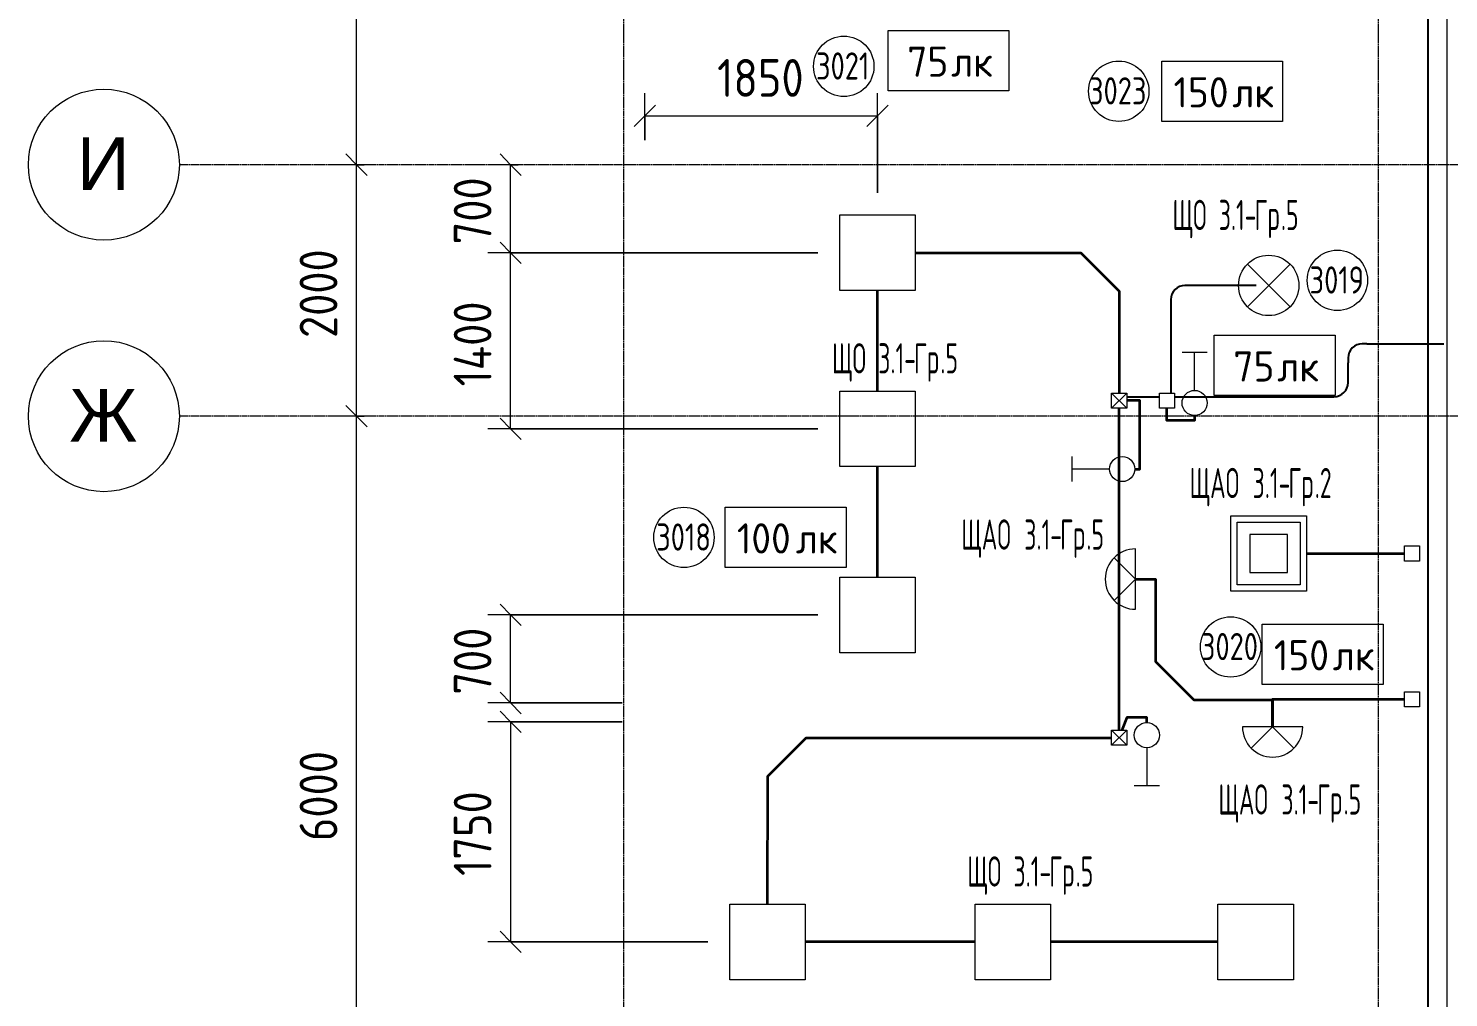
# Model space of a CAD drawing. Header units: millimetres. Extents: x -4730 to 98194, y -4296 to 93388.
# Drawn here: x -4730 to 6559, y 30378 to 38084 of the extents above; entities that cross this region are included whole.
import ezdxf

# ---------------------------------------------------------------- set-up
doc = ezdxf.new("R2010")
doc.units = ezdxf.units.MM
doc.linetypes.add('Линия сетки', pattern=[22.225, 12.7, -3.175, 3.175, -3.175])
for name, color, linetype, lineweight, true_color in [('Кабельные лотки', 5, 'Continuous', 25, 0x0000ff), ('Короба', 7, 'Continuous', 25, 0x008000), ('Соединительные детали коробов', 7, 'Continuous', 25, 0x008000), ('Типовые аннотации', 5, 'Continuous', 18, 0x0000ff)]:
    doc.layers.add(name, color=color, linetype=linetype, lineweight=lineweight, true_color=true_color)
for name, color, linetype, lineweight in [('Марки помещений', 7, 'Continuous', 9), ('Марки силовых электроприборов', 7, 'Continuous', 9), ('Осевая линия', 7, 'Continuous', 18), ('Оси', 7, 'Continuous', 9), ('Провода', 7, 'Continuous', 35), ('Размеры', 7, 'Continuous', 9), ('Размеры-120', 7, 'Continuous', 9)]:
    doc.layers.add(name, color=color, linetype=linetype, lineweight=lineweight)
doc.styles.add('Arial_1', font='arial.ttf', dxfattribs={"height": 420})
doc.styles.add('GOST Common', font='GOST_Common.ttf', dxfattribs={"width": 0.6, "height": 240})
doc.styles.add('GOST Common_1', font='GOST_Common.ttf', dxfattribs={"width": 0.9, "height": 300})
doc.styles.add('GOST Common_2', font='GOST_Common.ttf', dxfattribs={"width": 0.8, "height": 216})
doc.styles.add('GOST Common_3', font='GOST_Common.ttf', dxfattribs={"height": 240})
doc.dimstyles.new('ADSK_Проверочный', dxfattribs={"dimscale": 304.8, "dimtxt": 301.714499, "dimasz": 0.556693, "dimexe": 0.590551, "dimexo": 0.590551, "dimgap": 0.19685, "dimtad": 1, "dimdec": 3, "dimrnd": 0.001, "dimdsep": 46, "dimtxsty": 'GOST Common_1', "dimblk1": 'OBLIQUE', "dimblk2": 'OBLIQUE', "dimsah": 1, "dimcen": 0.09, "dimazin": 0, "dimtfac": 1, "dimtdec": 4, "dimtix": 1, "dimtmove": 0, "dimatfit": 3, "dimfxl": 1, "dimtvp": 1, "dimtolj": 1, "dimtzin": 0, "dimarcsym": 2})

# ---------------------------------------------------------------- blocks, each defined once
blk = doc.blocks.new('M_Короб_ отвод - Плоский торец - ПВХ - Стандартная-2386742-3-й этаж')
at = {"layer": 'Соединительные детали коробов'}
for p, q in [((0, 111.95), (0, 150.05)), ((-150.05, 0), (-111.95, 0))]:
    blk.add_line(p, q, dxfattribs=at)
blk.add_arc((-111.95, 111.95), 111.95, 270, 0, dxfattribs=at)
blk = doc.blocks.new('Ось сетки - Заголовок сетки - Окружность 5 мм-1145995-3-й этаж')
at = {"layer": 'Оси'}
blk.add_circle((0, 0), 5, dxfattribs=at)
blk = doc.blocks.new('DIMBLOCK30-3-й этаж')
at = {"layer": 'Размеры-120'}
for p, q in [((-2062, 35000), (-2302, 35000)), ((-2122, 35000), (-2207, 35085)), ((-2122, 29000), (-2122, 35000)), ((-2122, 35000), (-2037, 34915)), ((-2122, 35000), (-2062, 35000)), ((-2122, 29000), (-2207, 29085)), ((-2062, 29000), (-2302, 29000)), ((-2122, 29000), (-2037, 28915)), ((-2122, 29000), (-2062, 29000))]:
    blk.add_line(p, q, dxfattribs=at)
at = {"layer": 'Размеры-120', "color": 0, "insert": (-2574, 31622), "char_height": 300, "width": 908.21, "attachment_point": 1, "rotation": 90, "line_spacing_factor": 1.022761, "style": 'GOST Common_1'}
blk.add_mtext('6000', dxfattribs=at)
blk = doc.blocks.new('_Oblique')
at = {"color": 0, "linetype": 'ByBlock', "lineweight": -2}
blk.add_line((-0.5, -0.5), (0.5, 0.5), dxfattribs=at)
blk = doc.blocks.new('DIMBLOCK31-3-й этаж')
at = {"layer": 'Размеры-120'}
for p, q in [((-2122, 37000), (-2207, 37085)), ((-2062, 37000), (-2302, 37000)), ((-2122, 35000), (-2122, 37000)), ((-2122, 37000), (-2037, 36915)), ((-2122, 37000), (-2062, 37000)), ((-2062, 35000), (-2302, 35000)), ((-2122, 35000), (-2207, 35085)), ((-2122, 35000), (-2037, 34915)), ((-2122, 35000), (-2062, 35000))]:
    blk.add_line(p, q, dxfattribs=at)
at = {"layer": 'Размеры-120', "color": 0, "insert": (-2574, 35622), "char_height": 300, "width": 908.21, "attachment_point": 1, "rotation": 90, "line_spacing_factor": 1.022761, "style": 'GOST Common_1'}
blk.add_mtext('2000', dxfattribs=at)
blk = doc.blocks.new('DIMBLOCK32-3-й этаж')
at = {"layer": 'Размеры-120'}
for p, q in [((-2122, 43000), (-2207, 43085)), ((-2062, 43000), (-2302, 43000)), ((-2122, 37000), (-2122, 43000)), ((-2122, 43000), (-2037, 42915)), ((-2122, 43000), (-2062, 43000)), ((-2122, 37000), (-2207, 37085)), ((-2062, 37000), (-2302, 37000)), ((-2122, 37000), (-2037, 36915)), ((-2122, 37000), (-2062, 37000))]:
    blk.add_line(p, q, dxfattribs=at)
at = {"layer": 'Размеры-120', "color": 0, "insert": (-2574, 39622), "char_height": 300, "width": 908.21, "attachment_point": 1, "rotation": 90, "line_spacing_factor": 1.022761, "style": 'GOST Common_1'}
blk.add_mtext('6000', dxfattribs=at)
blk = doc.blocks.new('DIMBLOCK77-3-й этаж')
at = {"layer": 'Размеры-120'}
for p, q in [((170, 37195), (170, 37568)), ((2020, 36777), (2020, 37568)), ((170, 37388), (85, 37303)), ((170, 37388), (255, 37473)), ((170, 37388), (2020, 37388)), ((170, 37388), (170, 37195)), ((2020, 37388), (1935, 37303)), ((2020, 37388), (2105, 37473)), ((2020, 37388), (2020, 36777))]:
    blk.add_line(p, q, dxfattribs=at)
at = {"layer": 'Размеры-120', "color": 0, "insert": (745, 37840), "char_height": 300, "width": 840.71, "attachment_point": 1, "line_spacing_factor": 1.022761, "style": 'GOST Common_1'}
blk.add_mtext('1850', dxfattribs=at)
blk = doc.blocks.new('DIMBLOCK78-3-й этаж')
at = {"layer": 'Размеры-120'}
for p, q in [((-897, 37000), (-981, 37085)), ((-837, 37000), (-1077, 37000)), ((-897, 36300), (-897, 37000)), ((-897, 37000), (-812, 36915)), ((-897, 37000), (-837, 37000)), ((-897, 36300), (-981, 36385)), ((1545, 36300), (-1077, 36300)), ((-897, 36300), (-812, 36215)), ((-897, 36300), (1545, 36300))]:
    blk.add_line(p, q, dxfattribs=at)
at = {"layer": 'Размеры-120', "color": 0, "insert": (-1349, 36366), "char_height": 300, "width": 681.16, "attachment_point": 1, "rotation": 90, "line_spacing_factor": 1.022761, "style": 'GOST Common_1'}
blk.add_mtext('700', dxfattribs=at)
blk = doc.blocks.new('DIMBLOCK79-3-й этаж')
at = {"layer": 'Размеры-120'}
for p, q in [((1545, 33420), (-1077, 33420)), ((-897, 33420), (-981, 33505)), ((-897, 32720), (-897, 33420)), ((-897, 33420), (-812, 33335)), ((-897, 33420), (1545, 33420)), ((-897, 32720), (-981, 32805)), ((-10, 32720), (-1077, 32720)), ((-897, 32720), (-812, 32635)), ((-897, 32720), (-10, 32720))]:
    blk.add_line(p, q, dxfattribs=at)
at = {"layer": 'Размеры-120', "color": 0, "insert": (-1349, 32786), "char_height": 300, "width": 681.16, "attachment_point": 1, "rotation": 90, "line_spacing_factor": 1.022761, "style": 'GOST Common_1'}
blk.add_mtext('700', dxfattribs=at)
blk = doc.blocks.new('DIMBLOCK80-3-й этаж')
at = {"layer": 'Размеры-120'}
for p, q in [((-897, 36300), (-981, 36385)), ((1545, 36300), (-1077, 36300)), ((-897, 34900), (-897, 36300)), ((-897, 36300), (-812, 36215)), ((-897, 36300), (1545, 36300)), ((1545, 34900), (-1077, 34900)), ((-897, 34900), (-981, 34985)), ((-897, 34900), (-812, 34815)), ((-897, 34900), (1545, 34900))]:
    blk.add_line(p, q, dxfattribs=at)
at = {"layer": 'Размеры-120', "color": 0, "insert": (-1349, 35237), "char_height": 300, "width": 871.39, "attachment_point": 1, "rotation": 90, "line_spacing_factor": 1.022761, "style": 'GOST Common_1'}
blk.add_mtext('1400', dxfattribs=at)
blk = doc.blocks.new('DIMBLOCK81-3-й этаж')
at = {"layer": 'Размеры-120'}
for p, q in [((-897, 32570), (-981, 32655)), ((-10, 32570), (-1077, 32570)), ((-897, 32570), (-897, 30820)), ((-897, 32570), (-812, 32485)), ((-897, 32570), (-10, 32570)), ((670, 30820), (-1077, 30820)), ((-897, 30820), (-981, 30905)), ((-897, 30820), (-812, 30735)), ((-897, 30820), (670, 30820))]:
    blk.add_line(p, q, dxfattribs=at)
at = {"layer": 'Размеры-120', "color": 0, "insert": (-1349, 31345), "char_height": 300, "width": 840.71, "attachment_point": 1, "rotation": 90, "line_spacing_factor": 1.022761, "style": 'GOST Common_1'}
blk.add_mtext('1750', dxfattribs=at)
blk = doc.blocks.new('ADSK_Марка_Помещение_1_ГОСТ21-501-2011 - Номер-85995-3-й этаж')
at = {"layer": 'Марки помещений'}
blk.add_circle((0, 0), 2, dxfattribs=at)
blk = doc.blocks.new('Морка помещения_освещённость_ - Морка помещения_освещённость_-1484368-3-й этаж')
at = {"layer": 'Марки помещений', "color": 190, "true_color": 0x8000ff}
for p, q in [((-4, 0), (-4, 4)), ((-4, 4), (4, 4)), ((4, 4), (4, 0)), ((4, 0), (-4, 0))]:
    blk.add_line(p, q, dxfattribs=at)

msp = doc.modelspace()

# ---------------------------------------------------------------- linework, layer by layer
at = {"layer": 'Кабельные лотки'}
msp.add_line((6395.0021, 43288.1437), (6395.0021, 8775), dxfattribs=at)
at = {"layer": 'Короба'}
for p, q in [((5029.0375, 36040), (4501.5183, 36040)), ((4351.4683, 35889.95), (4351.4683, 35184.0288)), ((5910.0183, 35575.5288), (6519.9683, 35575.5288)), ((5759.9683, 35305.5788), (5759.9683, 35425.4788)), ((3999.9683, 35155.5288), (4259.9683, 35155.5288)), ((4379.9683, 35155.5288), (5609.9183, 35155.5288))]:
    msp.add_line(p, q, dxfattribs=at)
at = {"layer": 'Осевая линия'}
msp.add_line((6545.0021, 43288.1437), (6545.0021, 8775), dxfattribs=at)
at = {"layer": 'Оси', "linetype": 'Линия сетки'}
for p, q in [((0, 93388.3703), (0, -3096.3487)), ((6000, 93388.3703), (6000, -3096.3487)), ((98194.2682, 37000), (-3530.0173, 37000)), ((98194.2682, 35000), (-3530.0173, 35000))]:
    msp.add_line(p, q, dxfattribs=at)
at = {"layer": 'Провода'}
for p, q in [((2020.4851, 35200), (2020.4851, 36000)), ((3939.9682, 32504.0288), (3939.9682, 35064.0288)), ((2020.4589, 33720), (2020.4589, 34600)), ((5429.0375, 33908.6732), (6208.903, 33908.6726)), ((2795, 30820), (1445, 30820)), ((4725, 30820), (3395, 30820))]:
    msp.add_line(p, q, dxfattribs=at)
at = {"layer": 'Провода', "flags": 128}
for points in [[(2320, 36300), (3635.1635, 36300), (3939.9647, 35995.2), (3939.9681, 35184.0288)], [(4064.3567, 34580), (4105, 34580), (4105, 35124.0308), (3999.9683, 35124.0295)], [(4540, 35005.6433), (4540, 34965), (4319.9635, 34965), (4319.9665, 35064.0288)], [(4070, 33705), (4230, 33705), (4230, 33049.8), (4534.8, 32745), (5160, 32745), (5160, 32529.9999)], [(5160, 32529.9999), (5160, 32749.9999), (6208.903, 32749.9999)], [(4160, 32564.3567), (4160, 32605), (4000, 32605), (3962.3444, 32504.0288)], [(1145.4182, 31120), (1146.8391, 32139.2311), (1452.064, 32444.0306), (3879.9683, 32444.0288)]]:
    msp.add_lwpolyline(points, dxfattribs=at)
at = {"layer": 'Типовые аннотации'}
for p, q in [((1720, 36600), (2320, 36600)), ((1720, 36000), (1720, 36600)), ((2320, 36600), (2320, 36000)), ((5129.0375, 36040), (4959.3319, 36209.7056)), ((5129.0375, 36040), (5298.7432, 36209.7056)), ((5129.0375, 36040), (4959.3319, 35870.2944)), ((5129.0375, 36040), (5298.7432, 35870.2944)), ((2320, 36000), (1720, 36000)), ((4640, 35505.6433), (4440, 35505.6433)), ((4540, 35205.6433), (4540, 35505.6433)), ((1720, 35200), (2320, 35200)), ((1720, 34600), (1720, 35200)), ((2320, 35200), (2320, 34600)), ((3564.3567, 34680), (3564.3567, 34480)), ((2320, 34600), (1720, 34600)), ((3864.3567, 34580), (3564.3567, 34580)), ((1720, 33720), (2320, 33720)), ((1720, 33120), (1720, 33720)), ((2320, 33720), (2320, 33120)), ((2320, 33120), (1720, 33120)), ((4160, 32364.3567), (4160, 32064.3567)), ((4060, 32064.3567), (4260, 32064.3567)), ((845, 31120), (1445, 31120)), ((845, 30520), (845, 31120)), ((1445, 31120), (1445, 30520)), ((2795, 31120), (3395, 31120)), ((2795, 30520), (2795, 31120)), ((3395, 31120), (3395, 30520)), ((4725, 31120), (5325, 31120)), ((4725, 30520), (4725, 31120)), ((5325, 31120), (5325, 30520)), ((1445, 30520), (845, 30520)), ((3395, 30520), (2795, 30520)), ((5325, 30520), (4725, 30520))]:
    msp.add_line(p, q, dxfattribs=at)
at = {"layer": 'Типовые аннотации', "color": 7}
for p, q in [((3879.9683, 35184.0288), (3999.9683, 35184.0288)), ((3879.9683, 35064.0288), (3879.9683, 35184.0288)), ((3879.9683, 35184.0288), (3999.9683, 35064.0288)), ((3879.9683, 35064.0288), (3999.9683, 35184.0288)), ((3999.9683, 35184.0288), (3999.9683, 35064.0288)), ((3999.9683, 35064.0288), (3879.9683, 35064.0288)), ((3879.9683, 32504.0288), (3999.9683, 32504.0288)), ((3879.9683, 32384.0288), (3879.9683, 32504.0288)), ((3879.9683, 32504.0288), (3999.9683, 32384.0288)), ((3879.9683, 32384.0288), (3999.9683, 32504.0288)), ((3999.9683, 32504.0288), (3999.9683, 32384.0288)), ((3999.9683, 32384.0288), (3879.9683, 32384.0288))]:
    msp.add_line(p, q, dxfattribs=at)
at = {"layer": 'Типовые аннотации', "color": 16, "true_color": 0x800000}
for p, q in [((4259.9683, 35184.0288), (4379.9683, 35184.0288)), ((4259.9683, 35064.0288), (4259.9683, 35184.0288)), ((4379.9683, 35184.0288), (4379.9683, 35064.0288)), ((4379.9683, 35064.0288), (4259.9683, 35064.0288))]:
    msp.add_line(p, q, dxfattribs=at)
at = {"layer": 'Типовые аннотации', "color": 1, "true_color": 0xff0000}
for p, q in [((4829.0375, 34208.6726), (5429.0375, 34208.6726)), ((4829.0375, 33608.6726), (4829.0375, 34208.6726)), ((5429.0375, 34208.6726), (5429.0375, 33608.6726)), ((4879.0375, 34158.6726), (5379.0375, 34158.6726)), ((4879.0375, 33658.6726), (4879.0375, 34158.6726)), ((5379.0375, 34158.6726), (5379.0375, 33658.6726)), ((4979.0375, 34058.6726), (4979.0375, 33758.6726)), ((5279.0375, 34058.6726), (4979.0375, 34058.6726)), ((5279.0375, 33758.6726), (5279.0375, 34058.6726)), ((4070, 33705), (3900.2944, 33874.7056)), ((4070, 33465), (4070, 33945)), ((6208.903, 33968.6726), (6328.903, 33968.6726)), ((6208.903, 33848.6726), (6208.903, 33968.6726)), ((6328.903, 33968.6726), (6328.903, 33848.6726)), ((4979.0375, 33758.6726), (5279.0375, 33758.6726)), ((6328.903, 33848.6726), (6208.903, 33848.6726)), ((4070, 33705), (3900.2944, 33535.2944)), ((5379.0375, 33658.6726), (4879.0375, 33658.6726)), ((5429.0375, 33608.6726), (4829.0375, 33608.6726)), ((6208.903, 32809.9999), (6328.903, 32809.9999)), ((6208.903, 32689.9999), (6208.903, 32809.9999)), ((6328.903, 32809.9999), (6328.903, 32689.9999)), ((6328.903, 32689.9999), (6208.903, 32689.9999)), ((5400, 32529.9999), (4920, 32529.9999)), ((5160, 32529.9999), (4990.2944, 32360.2943)), ((5160, 32529.9999), (5329.7056, 32360.2943))]:
    msp.add_line(p, q, dxfattribs=at)
at = {"layer": 'Типовые аннотации'}
for centre, radius in [((5129.0375, 36040), 240), ((4540, 35105.6433), 100), ((3964.3567, 34580), 100), ((4160, 32464.3567), 100)]:
    msp.add_circle(centre, radius, dxfattribs=at)
at = {"layer": 'Типовые аннотации', "color": 1, "true_color": 0xff0000}
for centre, start, end in [((4070, 33705), 90, 270), ((5160, 32529.9999), 180, 360)]:
    msp.add_arc(centre, 240, start, end, dxfattribs=at)

# ---------------------------------------------------------------- block references
at = {"layer": 'Марки помещений', "color": 190, "true_color": 0x8000ff, "xscale": 120, "yscale": 120, "zscale": 120}
for p in [(2584.233, 37587.298), (4759.9357, 37344.1371), (5176.4641, 35164.2725), (1289.6032, 33796.8537), (5558.2788, 32867.9199)]:
    msp.add_blockref('Морка помещения_освещённость_ - Морка помещения_освещённость_-1484368-3-й этаж', p, dxfattribs=at)
at = {"layer": 'Марки помещений', "xscale": 120, "yscale": 120, "zscale": 120}
for p in [(1751.4727, 37782.0034), (3937.1653, 37584.1371), (5674.8201, 36080.4736), (480.9, 34036.8537), (4826.5948, 33165.8626)]:
    msp.add_blockref('ADSK_Марка_Помещение_1_ГОСТ21-501-2011 - Номер-85995-3-й этаж', p, dxfattribs=at)
at = {"layer": 'Оси', "xscale": 120, "yscale": 120, "zscale": 120, "rotation": 90}
for p in [(-4130.0173, 37000), (-4130.0173, 35000)]:
    msp.add_blockref('Ось сетки - Заголовок сетки - Окружность 5 мм-1145995-3-й этаж', p, dxfattribs=at)
at = {"layer": 'Соединительные детали коробов', "rotation": 180}
for p in [(4351.4683, 36040), (5759.9683, 35575.5288)]:
    msp.add_blockref('M_Короб_ отвод - Плоский торец - ПВХ - Стандартная-2386742-3-й этаж', p, dxfattribs=at)
at = {"layer": 'Соединительные детали коробов'}
msp.add_blockref('M_Короб_ отвод - Плоский торец - ПВХ - Стандартная-2386742-3-й этаж', (5759.9683, 35155.5288), dxfattribs=at)

# ---------------------------------------------------------------- texts
at = {"layer": 'Марки помещений', "color": 190, "true_color": 0x8000ff, "char_height": 240, "attachment_point": 1, "style": 'GOST Common_3'}
for s, insert, width in [('75', (2255.7491, 37939.01), 423.291), ('лк', (2604.9991, 37939.01), 413.67075), ('150', (4372.0518, 37695.8491), 567.59475), ('лк', (4840.3643, 37695.8491), 413.67075), ('75', (4847.9803, 35515.9845), 423.291), ('лк', (5197.2303, 35515.9845), 413.67075), ('100', (901.7193, 34148.5656), 567.59475), ('лк', (1370.0318, 34148.5656), 413.67075), ('150', (5170.395, 33219.6319), 567.59475), ('лк', (5638.7075, 33219.6319), 413.67075)]:
    msp.add_mtext(s, dxfattribs=dict(at, insert=insert, width=width))
at = {"layer": 'Марки помещений', "char_height": 216, "attachment_point": 1, "style": 'GOST Common_2'}
for s, insert, width in [('3021', (1530.3567, 37892.7906), 546.4302), ('3023', (3700.2094, 37694.9244), 584.9112), ('3019', (5453.7042, 36191.2608), 546.4302), ('3018', (259.784, 34147.6409), 546.4302), ('3020', (4589.6388, 33276.6499), 584.9112)]:
    msp.add_mtext(s, dxfattribs=dict(at, insert=insert, width=width))
at = {"layer": 'Марки силовых электроприборов', "char_height": 240, "attachment_point": 1, "style": 'GOST Common'}
for s, insert, width in [('ЩО', (4363.8989, 36720.1824), 340.55685), (' 3.1-', (4644.8864, 36720.1824), 450.2277), ('Гр', (5016.3614, 36720.1824), 253.9746), ('.5', (5225.9114, 36720.1824), 178.93665), ('ЩО', (1657.1253, 35580.1824), 340.55685), (' 3.1-', (1938.1128, 35580.1824), 450.2277), ('Гр', (2309.5878, 35580.1824), 253.9746), ('.5', (2519.1378, 35580.1824), 178.93665), ('ЩАО', (4499.5629, 34588.855), 502.17705), (' 3.1-', (4913.9004, 34588.855), 450.2277), ('Гр', (5285.3754, 34588.855), 253.9746), ('.2', (5494.9254, 34588.855), 178.93665), ('ЩАО', (2684.6049, 34179.1117), 502.17705), (' 3.1-', (3098.9424, 34179.1117), 450.2277), ('Гр', (3470.4174, 34179.1117), 253.9746), ('.5', (3679.9674, 34179.1117), 178.93665), ('ЩАО', (4728.2614, 32072.7963), 502.17705), (' 3.1-', (5142.5989, 32072.7963), 450.2277), ('Гр', (5514.0739, 32072.7963), 253.9746), ('.5', (5723.6239, 32072.7963), 178.93665), ('ЩО', (2732.1253, 31500.1824), 340.55685), (' 3.1-', (3013.1128, 31500.1824), 450.2277), ('Гр', (3384.5878, 31500.1824), 253.9746), ('.5', (3594.1378, 31500.1824), 178.93665)]:
    msp.add_mtext(s, dxfattribs=dict(at, insert=insert, width=width))
at = {"layer": 'Оси', "char_height": 420, "attachment_point": 1, "style": 'Arial_1'}
for s, insert, width in [('\\fArial|b0|i0|c204|p34|;И', (-4345.3219, 37217.441), 519.4935), ('\\fArial|b0|i0|c204|p34|;Ж', (-4404.7219, 35217.441), 663.79725)]:
    msp.add_mtext(s, dxfattribs=dict(at, insert=insert, width=width))

# ---------------------------------------------------------------- dimensions: what is measured, and where the dimension line sits
at = {"layer": 'Размеры'}
for base, p1, p2, override, picture, middle in [((-2121.9532, 43000), (-2241.9351, 37000), (-2241.9351, 43000), {"dimpost": '<>', "dimfxl": 6000}, 'DIMBLOCK32-3-й этаж', (-2331.9532, 40000)), ((-2121.9532, 37000), (-2241.9351, 35000), (-2241.9351, 37000), {"dimpost": '<>', "dimfxl": 2000}, 'DIMBLOCK31-3-й этаж', (-2331.9532, 36000)), ((-896.5219, 37000), (1724.764, 36300), (-1016.5038, 37000), {"dimpost": '<>', "dimfxl": 2829.231178}, 'DIMBLOCK78-3-й этаж', (-1106.5219, 36650)), ((-896.5219, 36300), (1724.764, 34900), (1724.764, 36300), {"dimpost": '<>', "dimfxl": 1400}, 'DIMBLOCK80-3-й этаж', (-1106.5219, 35600)), ((-2121.9532, 35000), (-2241.9351, 29000), (-2241.9351, 35000), {"dimpost": '<>', "dimfxl": 6000}, 'DIMBLOCK30-3-й этаж', (-2331.9532, 32000)), ((-896.5219, 33420), (170, 32720), (1724.764, 33420), {"dimpost": '<>', "dimfxl": 1705.078015}, 'DIMBLOCK79-3-й этаж', (-1106.5219, 33070)), ((-896.5219, 30820), (170, 32570), (849.764, 30820), {"dimpost": '<>', "dimfxl": 1877.386234}, 'DIMBLOCK81-3-й этаж', (-1106.5219, 31695))]:
    dim = msp.add_linear_dim(base=base, p1=p1, p2=p2, angle=90, dimstyle='ADSK_Проверочный', override=override, dxfattribs=at)
    dim.commit()
    dim.dimension.update_dxf_attribs({"geometry": picture, "text_midpoint": middle})
dim = msp.add_linear_dim(base=(2020, 37387.8776), p1=(170, 37015), p2=(2020, 36597.5), dimstyle='ADSK_Проверочный', override={"dimpost": '<>', "dimfxl": 1896.52479}, dxfattribs=at)
dim.commit()
dim.dimension.update_dxf_attribs({"geometry": 'DIMBLOCK77-3-й этаж', "text_midpoint": (1095, 37597.8776)})

doc.saveas('drawing.dxf')
